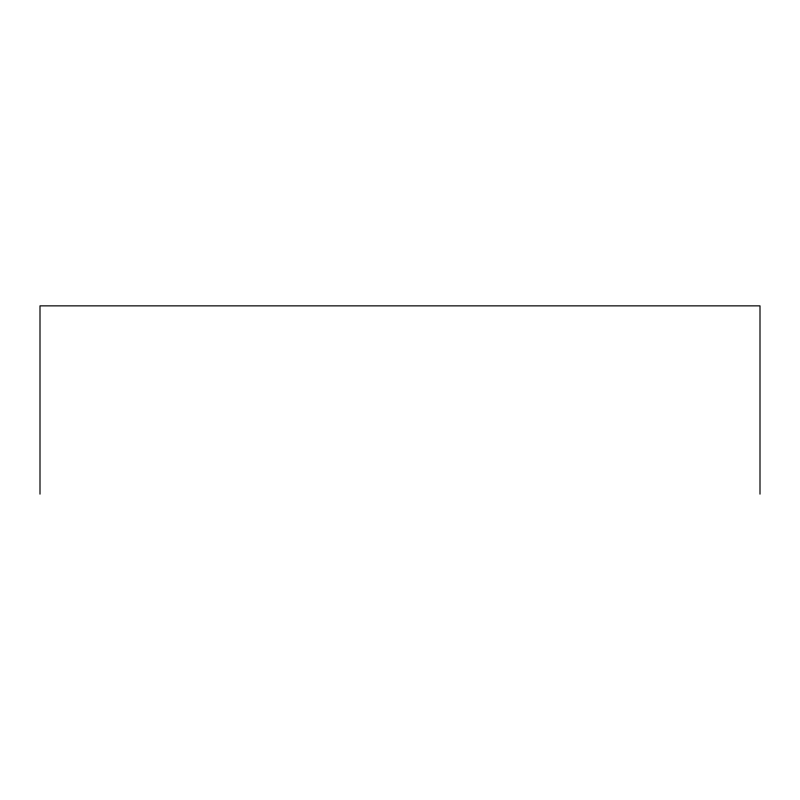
<?xml version="1.0" encoding="UTF-8"?>
<svg xmlns="http://www.w3.org/2000/svg" width="800" height="800" viewBox="0 0 800 800"><rect width="100%" height="100%" fill="white"/><g stroke="black" fill="none" stroke-linecap="round" stroke-linejoin="round"><path stroke-width="1.2" d="M760 494.14L760 305.86L40 305.86L40 494.14"/></g></svg>
